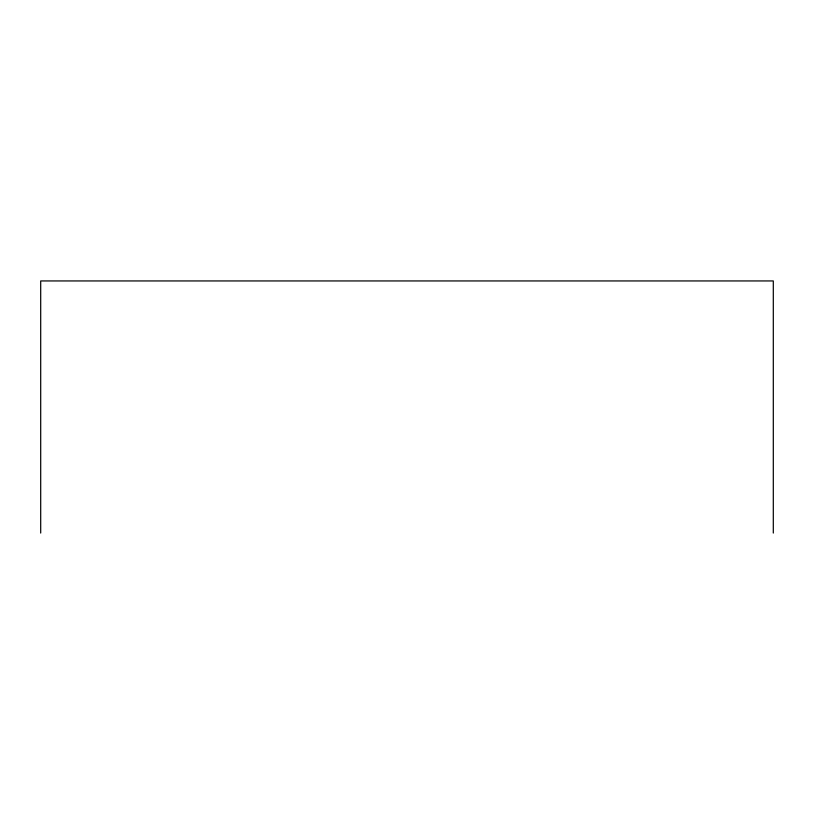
<?xml version="1.0" encoding="UTF-8"?>
<svg xmlns="http://www.w3.org/2000/svg" width="814" height="814" viewBox="0 0 814 814"><rect width="100%" height="100%" fill="white"/><g stroke="black" fill="none" stroke-linecap="round" stroke-linejoin="round"><path stroke-width="1.22" d="M773.3 533.058L773.3 280.942L40.7 280.942L40.7 533.058"/></g></svg>
